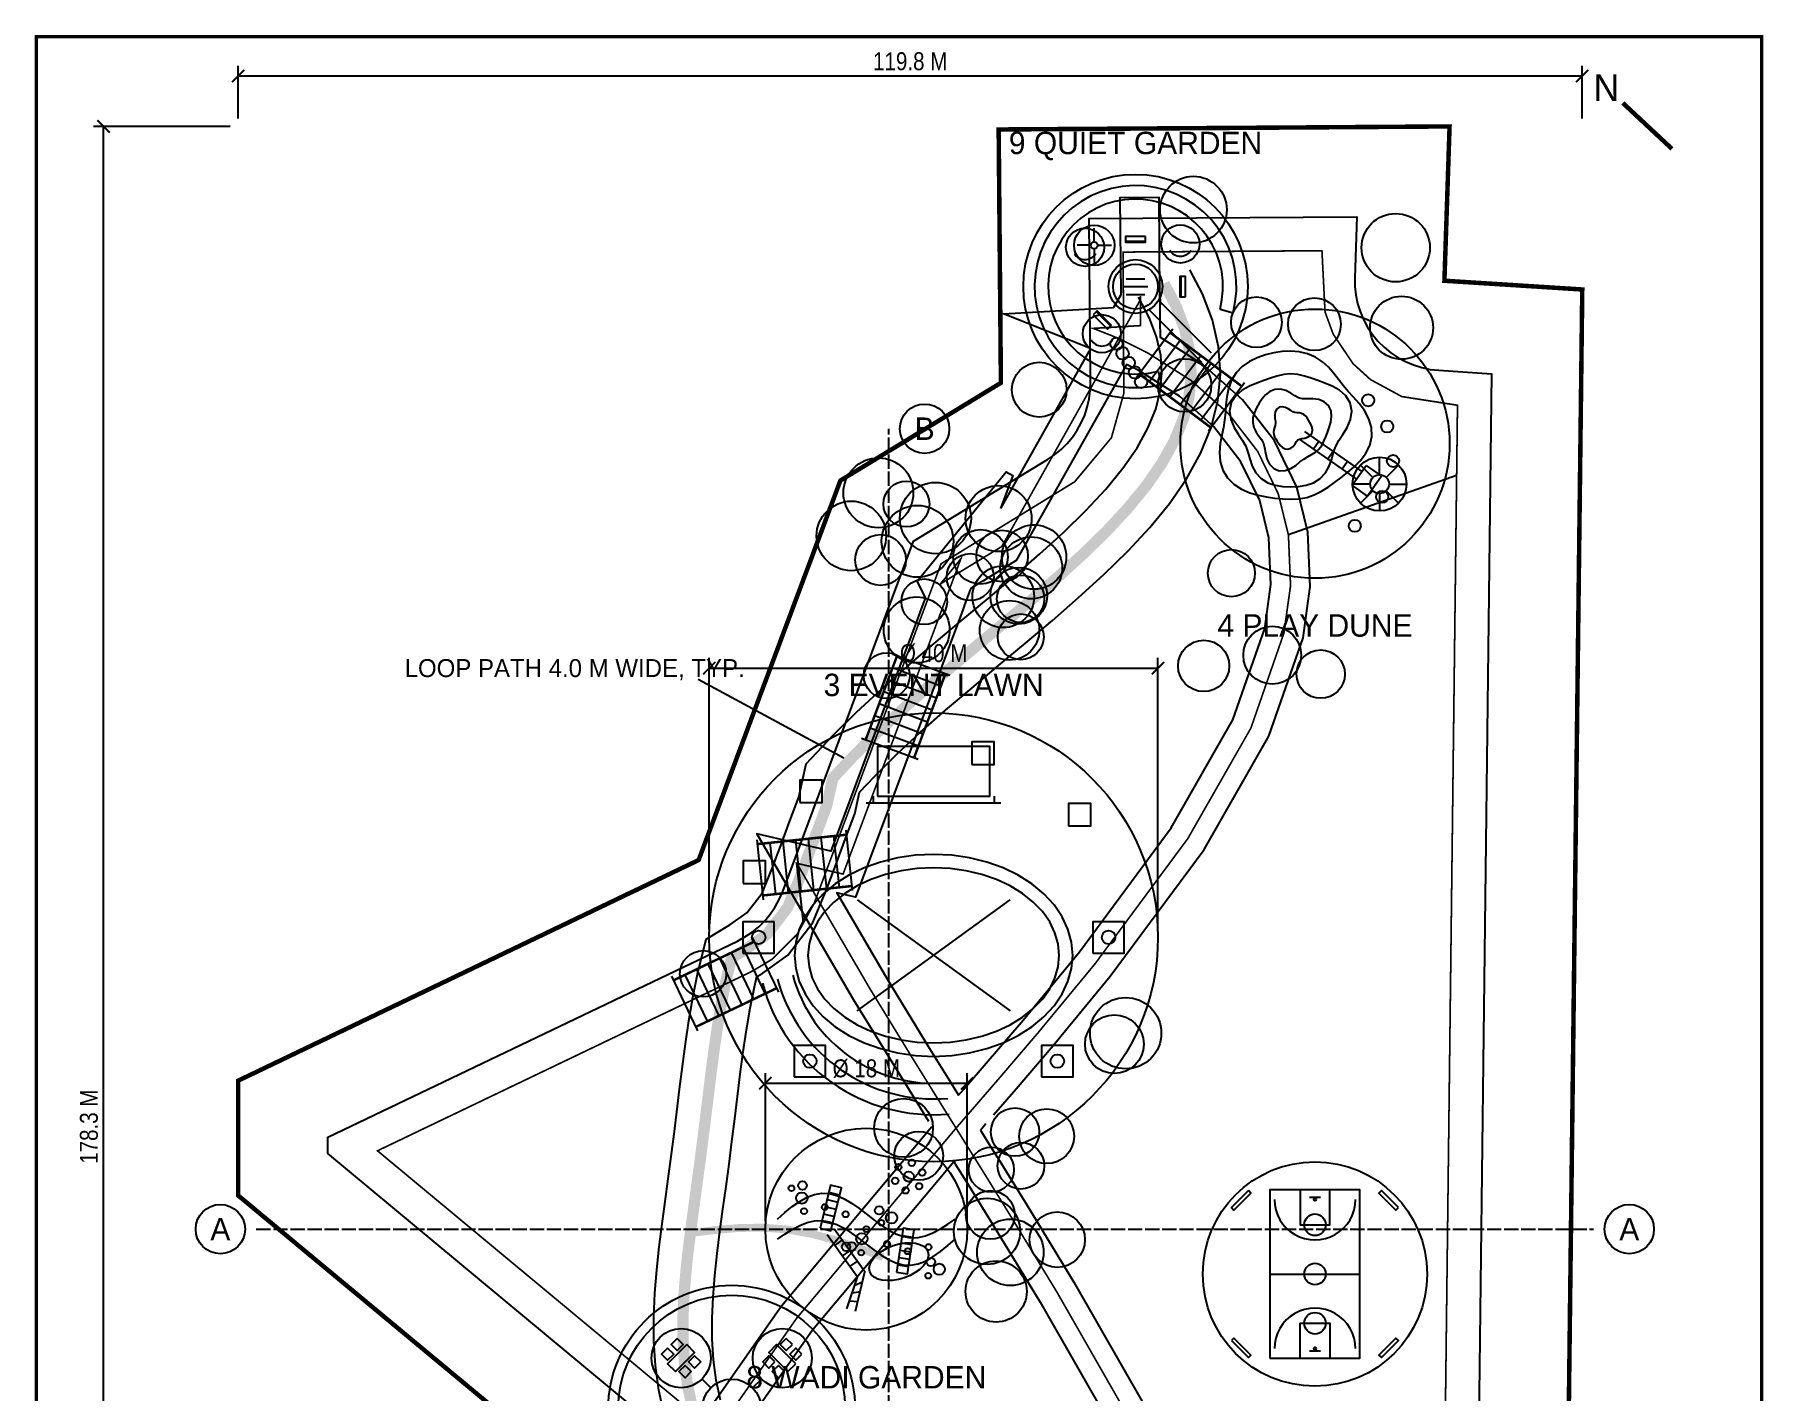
# Model space of a CAD drawing. Header units: metres. Extents: x -18 to 366, y -34 to 186.
# Drawn here: x -18.2 to 136, y 65.6 to 186.5 of the extents above; entities that cross this region are included whole.
import ezdxf
from ezdxf.enums import TextEntityAlignment as Align

# ---------------------------------------------------------------- set-up
doc = ezdxf.new("R2010")
doc.units = ezdxf.units.M
doc.linetypes.add('DASHED', pattern=[1.524, 1.27, -0.254])
for name, color, linetype in [('NABTA-ANNO', 7, 'Continuous'), ('NABTA-BRIDGE', 30, 'Continuous'), ('NABTA-CONNECT', 7, 'Continuous'), ('NABTA-D-ROOM03', 6, 'Continuous'), ('NABTA-D-ROOM04', 6, 'Continuous'), ('NABTA-D-ROOM05', 6, 'Continuous'), ('NABTA-D-ROOM07', 6, 'Continuous'), ('NABTA-D-ROOM08', 6, 'Continuous'), ('NABTA-D-ROOM09', 6, 'Continuous'), ('NABTA-DIM', 2, 'Continuous'), ('NABTA-LOOP', 3, 'Continuous'), ('NABTA-LOOP-EDGE', 94, 'Continuous'), ('NABTA-PARCEL', 1, 'Continuous'), ('NABTA-RING', 96, 'Continuous'), ('NABTA-ROOMS', 2, 'Continuous'), ('NABTA-SETBACK', 8, 'Continuous'), ('NABTA-SHEET', 7, 'Continuous'), ('NABTA-TREES', 64, 'Continuous'), ('NABTA-WADI', 5, 'Continuous'), ('NABTA-WADI-BANK', 4, 'Continuous')]:
    doc.layers.add(name, color=color, linetype=linetype)
doc.styles.add('OpenSansCondensed-Light', font='OpenSansCondensed-Light.ttf')
doc.dimstyles.new('NABTA', dxfattribs={"dimtxt": 1.6, "dimasz": 1.1, "dimexe": 0.9, "dimexo": 0.7, "dimgap": 0.5, "dimtad": 1, "dimdec": 1, "dimlfac": 100, "dimzin": 12, "dimdsep": 46, "dimtxsty": 'OpenSansCondensed-Light', "dimblk": 'ARCHTICK', "dimcen": 2.5, "dimclrd": 2, "dimclre": 2, "dimclrt": 2, "dimazin": 3, "dimtfac": 0.5, "dimtmove": 2, "dimatfit": 3})

# ---------------------------------------------------------------- blocks, each defined once
blk = doc.blocks.new('_ARCHTICK')
at = {"color": 0, "linetype": 'BYBLOCK', "const_width": 0.15}
blk.add_lwpolyline([(-0.5, -0.5), (0.5, 0.5)], dxfattribs=at)

msp = doc.modelspace()

# ---------------------------------------------------------------- linework, layer by layer
at = {"layer": 'NABTA-BRIDGE'}
for p, q in [((83.3271, 160.2164), (80.0908, 155.8937)), ((84.0023, 159.2113), (81.2454, 155.5289)), ((84.9171, 158.5263), (82.1602, 154.844)), ((85.832, 157.8414), (83.0751, 154.1591)), ((86.7469, 157.1565), (83.99, 153.4741)), ((87.6617, 156.4715), (84.9048, 152.7892)), ((88.5766, 155.7866), (85.8197, 152.1043)), ((89.7312, 155.4219), (86.4949, 151.0991)), ((58.3754, 131.2536), (63.4336, 129.3631)), ((58.35, 130.0431), (62.6588, 128.4326)), ((57.9498, 128.9725), (62.2587, 127.3621)), ((57.1496, 126.8315), (61.4585, 125.221)), ((57.5497, 127.902), (61.8586, 126.2916)), ((56.7495, 125.7609), (61.0584, 124.1505)), ((55.5746, 123.7599), (60.6329, 121.8694)), ((56.3494, 124.6904), (60.6583, 123.08)), ((46.229, 114.707), (46.7972, 109.3369)), ((47.4076, 114.4294), (47.8916, 109.855)), ((48.5441, 114.5497), (49.0281, 109.9752)), ((49.6806, 114.6699), (50.1647, 110.0955)), ((50.8172, 114.7902), (51.3012, 110.2157)), ((51.9537, 114.9104), (52.4377, 110.336)), ((53.0902, 115.0307), (53.5742, 110.4562)), ((54.1846, 115.5487), (54.7528, 110.1787)), ((46.9946, 100.9904), (45.0076, 105.1391)), ((48.1981, 101.1233), (45.8656, 105.9935)), ((43.9023, 99.5094), (41.9154, 103.6582)), ((44.9331, 100.0031), (42.9461, 104.1518)), ((45.9638, 100.4967), (43.9769, 104.6455)), ((40.9829, 97.6677), (38.6504, 102.538)), ((41.8409, 98.5221), (39.8539, 102.6709)), ((42.8716, 99.0158), (40.8847, 103.1645))]:
    msp.add_line(p, q, dxfattribs=at)
at = {"layer": 'NABTA-BRIDGE', "const_width": 0.22}
for points in [[(89.4915, 155.1017), (83.0874, 159.8962)], [(86.7346, 151.4193), (80.3305, 156.2139)], [(58.7501, 131.1136), (55.9493, 123.6199)], [(63.0589, 129.5032), (60.2582, 122.0094)], [(54.2267, 115.1509), (46.2711, 114.3092)], [(54.7107, 110.5765), (46.7551, 109.7347)], [(38.8232, 102.1772), (46.0384, 105.6328)], [(40.8101, 98.0285), (48.0253, 101.484)]]:
    msp.add_lwpolyline(points, dxfattribs=at)
at = {"layer": 'NABTA-CONNECT'}
for points in [[(108.6297, 147.1608), (93.6338, 141.871)], [(50.3929, 107.2857), (49.8026, 112.603)]]:
    msp.add_lwpolyline(points, dxfattribs=at)
at = {"layer": 'NABTA-D-ROOM03'}
for p, q in [((56, 118), (68, 118)), ((56.6, 118.6), (56.6, 118)), ((67.4, 118.6), (67.4, 118)), ((55.18, 99.45), (68.82, 109.35)), ((55.18, 109.35), (68.82, 99.45))]:
    msp.add_line(p, q, dxfattribs=at)
for points in [[(65.3999, 121.4207), (67.3999, 121.4207), (67.3999, 123.4207), (65.3999, 123.4207)], [(57, 118.6), (67, 118.6), (67, 123), (57, 123)], [(50.0726, 118.0228), (52.0726, 118.0228), (52.0726, 120.0228), (50.0726, 120.0228)], [(74.0228, 115.9274), (76.0228, 115.9274), (76.0228, 117.9274), (74.0228, 117.9274)], [(45.0252, 110.8143), (47.0252, 110.8143), (47.0252, 112.8143), (45.0252, 112.8143)], [(74.4, 104.4), (74.2939, 105.5747), (73.9775, 106.7294), (73.4561, 107.8442), (72.7387, 108.9), (71.8376, 109.8789), (70.7681, 110.764), (69.5486, 111.5402), (68.2, 112.1942), (66.7453, 112.7149), (65.2094, 113.0933), (63.6185, 113.323), (62, 113.4), (60.3815, 113.323), (58.7906, 113.0933), (57.2547, 112.7149), (55.8, 112.1942), (54.4514, 111.5402), (53.2319, 110.764), (52.1624, 109.8789), (51.2613, 108.9), (50.5439, 107.8442), (50.0225, 106.7294), (49.7061, 105.5747), (49.6, 104.4), (49.7061, 103.2253), (50.0225, 102.0706), (50.5439, 100.9558), (51.2613, 99.9), (52.1624, 98.9211), (53.2319, 98.036), (54.4514, 97.2598), (55.8, 96.6058), (57.2547, 96.0851), (58.7906, 95.7067), (60.3815, 95.477), (62, 95.4), (63.6185, 95.477), (65.2094, 95.7067), (66.7453, 96.0851), (68.2, 96.6058), (69.5486, 97.2598), (70.7681, 98.036), (71.8376, 98.9211), (72.7387, 99.9), (73.4561, 100.9558), (73.9775, 102.0706), (74.2939, 103.2253)], [(73.2, 104.4), (73.1042, 105.4181), (72.8184, 106.4188), (72.3475, 107.3849), (71.6995, 108.3), (70.8856, 109.1483), (69.9196, 109.9154), (68.8181, 110.5882), (67.6, 111.155), (66.2861, 111.6063), (64.8988, 111.9342), (63.4619, 112.1333), (62, 112.2), (60.5381, 112.1333), (59.1012, 111.9342), (57.7139, 111.6063), (56.4, 111.155), (55.1819, 110.5882), (54.0804, 109.9154), (53.1144, 109.1483), (52.3005, 108.3), (51.6525, 107.3849), (51.1816, 106.4188), (50.8958, 105.4181), (50.8, 104.4), (50.8958, 103.3819), (51.1816, 102.3812), (51.6525, 101.4151), (52.3005, 100.5), (53.1144, 99.6517), (54.0804, 98.8846), (55.1819, 98.2118), (56.4, 97.645), (57.7139, 97.1937), (59.1012, 96.8658), (60.5381, 96.6667), (62, 96.6), (63.4619, 96.6667), (64.8988, 96.8658), (66.2861, 97.1937), (67.6, 97.645), (68.8181, 98.2118), (69.9196, 98.8846), (70.8856, 99.6517), (71.6995, 100.5), (72.3475, 101.4151), (72.8184, 102.3812), (73.1042, 103.3819)], [(45, 104.6), (47.8, 104.6), (47.8, 107.4), (45, 107.4)], [(76.2, 104.6), (79, 104.6), (79, 107.4), (76.2, 107.4)], [(49.5691, 93.5691), (52.3691, 93.5691), (52.3691, 96.3691), (49.5691, 96.3691)], [(71.6309, 93.5691), (74.4309, 93.5691), (74.4309, 96.3691), (71.6309, 96.3691)]]:
    msp.add_lwpolyline(points, close=True, dxfattribs=at)
for centre in [(46.4, 106), (77.6, 106), (50.9691, 94.9691), (73.0309, 94.9691)]:
    msp.add_circle(centre, 0.6, dxfattribs=at)
for radius in [15.8, 14.4, 13]:
    msp.add_arc((62, 106), radius, 195, 275, dxfattribs=at)
at = {"layer": 'NABTA-D-ROOM04'}
for p, q in [((95.0639, 151.0958), (100.1754, 147.5166)), ((94.5821, 150.4077), (99.6936, 146.8285)), ((96.3418, 150.201), (95.86, 149.5129)), ((97.6196, 149.3062), (97.1378, 148.6181)), ((98.8975, 148.4114), (98.4157, 147.7233)), ((101.166, 146.994), (100.0629, 148.0971)), ((101.76, 147.24), (101.76, 148.8)), ((102.354, 146.994), (103.4571, 148.0971)), ((100.92, 146.4), (99.36, 146.4)), ((101.166, 145.806), (100.0629, 144.7029)), ((101.76, 145.56), (101.76, 144)), ((102.354, 145.806), (103.4571, 144.7029)), ((102.6, 146.4), (104.16, 146.4))]:
    msp.add_line(p, q, dxfattribs=at)
for points in [[(101.0333, 151.44), (100.807, 152.225), (100.4246, 152.9429), (99.9501, 153.578), (99.449, 154.1411), (98.9687, 154.6626), (98.5267, 155.1775), (98.1098, 155.7098), (97.6843, 156.2606), (97.212, 156.8065), (96.6657, 157.3075), (96.0379, 157.7213), (95.3413, 158.0178), (94.6003, 158.1874), (93.84, 158.2409), (93.0783, 158.2002), (92.3232, 158.0857), (91.5774, 157.906), (90.8475, 157.654), (90.1503, 157.3122), (89.515, 156.8633), (88.9769, 156.3031), (88.5648, 155.6468), (88.2891, 154.9278), (88.1338, 154.1879), (88.0586, 153.463), (88.0108, 152.7705), (87.9436, 152.1044), (87.8333, 151.44), (87.69, 150.7471), (87.5555, 150.0056), (87.4908, 149.2183), (87.5562, 148.4139), (87.7919, 147.6397), (88.2065, 146.9474), (88.776, 146.376), (89.4542, 145.9404), (90.1892, 145.6298), (90.9384, 145.4147), (91.6782, 145.2621), (92.4041, 145.1487), (93.1223, 145.0704), (93.84, 145.0409), (94.5562, 145.0832), (95.2604, 145.2167), (95.9371, 145.4468), (96.5747, 145.7612), (97.1731, 146.1354), (97.7451, 146.5432), (98.3107, 146.9693), (98.885, 147.4168), (99.4659, 147.905), (100.0266, 148.4607), (100.5179, 149.1033), (100.8798, 149.8332), (101.0606, 150.6264)], [(98.88, 151.44), (99.1802, 152.1431), (99.2876, 152.8997), (99.1416, 153.636), (98.7504, 154.275), (98.1818, 154.7716), (97.5298, 155.1298), (96.8735, 155.3933), (96.2509, 155.6158), (95.658, 155.8291), (95.0691, 156.027), (94.4632, 156.1734), (93.84, 156.228), (93.2168, 156.1734), (92.6109, 156.027), (92.022, 155.8291), (91.4291, 155.6158), (90.8065, 155.3933), (90.1502, 155.1298), (89.4982, 154.7716), (88.9296, 154.275), (88.5384, 153.636), (88.3924, 152.8997), (88.4998, 152.1431), (88.8, 151.44), (89.1864, 150.8273), (89.5511, 150.2908), (89.8289, 149.7786), (90.0208, 149.235), (90.1848, 148.6353), (90.4022, 148.0022), (90.7372, 147.3963), (91.2109, 146.8862), (91.8006, 146.5164), (92.4602, 146.2905), (93.1475, 146.1797), (93.84, 146.148), (94.5325, 146.1797), (95.2198, 146.2905), (95.8794, 146.5164), (96.4691, 146.8862), (96.9428, 147.3963), (97.2778, 148.0022), (97.4952, 148.6353), (97.6592, 149.235), (97.8511, 149.7786), (98.1289, 150.2908), (98.4936, 150.8273)], [(97.2662, 151.44), (97.4089, 151.9099), (97.4867, 152.4171), (97.4367, 152.9298), (97.2167, 153.3895), (96.8305, 153.7347), (96.3313, 153.9313), (95.7997, 153.9939), (95.3094, 153.9851), (94.8959, 153.9891), (94.5457, 154.0736), (94.211, 154.2578), (93.84, 154.503), (93.4067, 154.7311), (92.9237, 154.8596), (92.433, 154.8369), (91.9816, 154.6589), (91.598, 154.3619), (91.2826, 153.9974), (91.0172, 153.606), (90.7862, 153.2031), (90.5945, 152.7843), (90.4701, 152.343), (90.4481, 151.8866), (90.5462, 151.44), (90.7464, 151.0327), (90.9957, 150.6779), (91.2282, 150.3582), (91.397, 150.0295), (91.4992, 149.6439), (91.5795, 149.1795), (91.7088, 148.6626), (91.9494, 148.1654), (92.3242, 147.7806), (92.8064, 147.5826), (93.3338, 147.5953), (93.84, 147.783), (94.2839, 148.0686), (94.663, 148.3686), (95.0046, 148.6284), (95.3416, 148.8392), (95.6889, 149.0305), (96.0343, 149.2457), (96.3485, 149.5152), (96.6059, 149.8431), (96.803, 150.2127), (96.9611, 150.6037), (97.1106, 151.0094)], [(95.7399, 151.44), (95.6537, 151.6788), (95.5455, 151.897), (95.4326, 152.0997), (95.3134, 152.2907), (95.1744, 152.4639), (95.0042, 152.6042), (94.8044, 152.6968), (94.5911, 152.741), (94.3852, 152.7562), (94.1982, 152.777), (94.0239, 152.8365), (93.84, 152.9477), (93.6225, 153.0918), (93.3623, 153.2228), (93.0757, 153.2853), (92.8015, 153.2388), (92.5848, 153.0758), (92.456, 152.824), (92.4156, 152.533), (92.4341, 152.2517), (92.4665, 152.0089), (92.4739, 151.8061), (92.4407, 151.6242), (92.3799, 151.44), (92.3225, 151.2402), (92.3, 151.0273), (92.3284, 150.8139), (92.4036, 150.6107), (92.5088, 150.4185), (92.6283, 150.2283), (92.759, 150.0312), (92.9111, 149.8312), (93.0994, 149.652), (93.3286, 149.5315), (93.5853, 149.5052), (93.84, 149.5877), (94.0611, 149.7606), (94.2319, 149.9773), (94.3615, 150.181), (94.4815, 150.3289), (94.6302, 150.4101), (94.8318, 150.4482), (95.0812, 150.4876), (95.344, 150.5717), (95.5708, 150.7231), (95.7194, 150.9364), (95.7719, 151.1857)], [(100.554, 148.0573), (101.9301, 147.0937), (100.6912, 145.3243), (99.315, 146.2879)]]:
    msp.add_lwpolyline(points, close=True, dxfattribs=at)
for centre, radius in [((100.7449, 153.8653), 0.54), ((102.4454, 151.5276), 0.54), ((101.76, 146.4), 2.4), ((102.959, 148.4572), 0.54), ((101.76, 146.4), 0.84), ((101.9867, 145.2664), 0.54), ((99.5453, 142.6771), 0.54)]:
    msp.add_circle(centre, radius, dxfattribs=at)
at = {"layer": 'NABTA-D-ROOM05'}
for p, q in [((95.5183, 82.8504), (96.4817, 82.8504)), ((91.9861, 76), (100.0139, 76)), ((95.5183, 69.1496), (96.4817, 69.1496))]:
    msp.add_line(p, q, dxfattribs=at)
for points in [[(90.0672, 83.4465), (88.5535, 81.9328), (88.7806, 81.7057), (90.2943, 83.2194)], [(91.9861, 68.5074), (100.0139, 68.5074), (100.0139, 83.4926), (91.9861, 83.4926)], [(103.4465, 81.9328), (101.9328, 83.4465), (101.7057, 83.2194), (103.2194, 81.7057)], [(88.5535, 70.0672), (90.0672, 68.5535), (90.2943, 68.7806), (88.7806, 70.2943)], [(101.9328, 68.5535), (103.4465, 70.0672), (103.2194, 70.2943), (101.7057, 68.7806)]]:
    msp.add_lwpolyline(points, close=True, dxfattribs=at)
for points in [[(94.6888, 83.4926), (94.6888, 80.3885), (97.3112, 80.3885), (97.3112, 83.4926)], [(92.3875, 82.6497), (92.4184, 82.1781), (92.5106, 81.7147), (92.6625, 81.2672), (92.8715, 80.8434), (93.134, 80.4505), (93.4456, 80.0952), (93.8009, 79.7837), (94.1938, 79.5212), (94.6176, 79.3122), (95.065, 79.1603), (95.5285, 79.0681), (96, 79.0372), (96.4715, 79.0681), (96.935, 79.1603), (97.3824, 79.3122), (97.8062, 79.5212), (98.1991, 79.7837), (98.5544, 80.0952), (98.866, 80.4505), (99.1285, 80.8434), (99.3375, 81.2672), (99.4894, 81.7147), (99.5816, 82.1781), (99.6125, 82.6497)], [(99.6125, 69.3503), (99.5816, 69.8219), (99.4894, 70.2853), (99.3375, 70.7328), (99.1285, 71.1566), (98.866, 71.5495), (98.5544, 71.9048), (98.1991, 72.2163), (97.8062, 72.4788), (97.3824, 72.6878), (96.935, 72.8397), (96.4715, 72.9319), (96, 72.9628), (95.5285, 72.9319), (95.065, 72.8397), (94.6176, 72.6878), (94.1938, 72.4788), (93.8009, 72.2163), (93.4456, 71.9048), (93.134, 71.5495), (92.8715, 71.1566), (92.6625, 70.7328), (92.5106, 70.2853), (92.4184, 69.8219), (92.3875, 69.3503)], [(94.6888, 68.5074), (94.6888, 71.6115), (97.3112, 71.6115), (97.3112, 68.5074)]]:
    msp.add_lwpolyline(points, dxfattribs=at)
for centre, radius in [((96, 82.6497), 0.1204), ((96, 80.3885), 0.9633), ((96, 76), 0.9633), ((96, 71.6115), 0.9633), ((96, 69.3503), 0.1204)]:
    msp.add_circle(centre, radius, dxfattribs=at)
at = {"layer": 'NABTA-D-ROOM07'}
for p, q in [((42.1332, 65.8668), (41.3554, 66.6446)), ((45.8668, 65.8668), (46.6446, 66.6446))]:
    msp.add_line(p, q, dxfattribs=at)
for points in [[(38.283, 69.4058), (37.7386, 68.8614), (38.283, 68.3169), (38.8275, 68.8614)], [(39.9942, 69.717), (38.283, 68.0058), (38.9831, 67.3057), (40.6943, 69.0169)], [(39.1386, 70.2614), (38.5942, 69.717), (39.1386, 69.1725), (39.6831, 69.717)], [(49.717, 68.0058), (48.0058, 69.717), (47.3057, 69.0169), (49.0169, 67.3057)], [(49.4058, 69.717), (48.8614, 70.2614), (48.3169, 69.717), (48.8614, 69.1725)], [(50.2614, 68.8614), (49.717, 69.4058), (49.1725, 68.8614), (49.717, 68.3169)], [(39.8387, 67.8502), (39.2942, 67.3057), (39.8387, 66.7613), (40.3831, 67.3057)], [(40.6943, 68.7058), (40.1498, 68.1613), (40.6943, 67.6169), (41.2387, 68.1613)], [(47.8502, 68.1613), (47.3057, 68.7058), (46.7613, 68.1613), (47.3057, 67.6169)], [(48.7058, 67.3057), (48.1613, 67.8502), (47.6169, 67.3057), (48.1613, 66.7613)]]:
    msp.add_lwpolyline(points, close=True, dxfattribs=at)
for centre, radius in [((44, 64), 10.12), ((39.4887, 68.5113), 2.64), ((48.5113, 68.5113), 2.64), ((44, 64), 2.64)]:
    msp.add_circle(centre, radius, dxfattribs=at)
at = {"layer": 'NABTA-D-ROOM08'}
for p, q in [((52.6623, 83.2826), (53.6244, 83.0491)), ((52.351, 81.9998), (53.313, 81.7663)), ((52.5066, 82.6412), (53.4687, 82.4077)), ((52.0396, 80.7171), (53.0017, 80.4836)), ((52.1953, 81.3585), (53.1574, 81.125)), ((53.1829, 78.5431), (53.8401, 79.0165)), ((59.0912, 78.7801), (60.0706, 78.636)), ((59.1873, 79.4331), (60.1667, 79.2889)), ((53.8624, 77.5998), (54.5196, 78.0733)), ((54.5419, 76.6566), (55.1991, 77.13)), ((58.899, 77.4742), (59.8784, 77.33)), ((58.9951, 78.1271), (59.9745, 77.983)), ((58.8029, 76.8212), (59.7823, 76.6771)), ((54.741, 74.3123), (55.459, 74.4377)), ((54.9812, 75.0128), (55.6688, 75.3122)), ((54.5008, 73.6118), (55.2492, 73.5632))]:
    msp.add_line(p, q, dxfattribs=at)
for points in [[(51.884, 80.0757), (52.846, 79.8422), (53.78, 83.6905), (52.818, 83.924)], [(58.7068, 76.1682), (59.6862, 76.0241), (60.2628, 79.9419), (59.2834, 80.086)]]:
    msp.add_lwpolyline(points, close=True, dxfattribs=at)
for points in [[(48.08, 80.9), (48.74, 81.4712), (49.4, 82.0065), (50.06, 82.4723), (50.72, 82.8397), (51.38, 83.0865), (52.04, 83.1982), (52.7, 83.1695), (53.36, 83.0044), (54.02, 82.7158), (54.68, 82.3247), (55.34, 81.8586), (56, 81.35), (56.66, 80.8337), (57.32, 80.3447), (57.98, 79.9157), (58.64, 79.575), (59.3, 79.3445), (59.96, 79.2382), (60.62, 79.2614), (61.28, 79.4103), (61.94, 79.6721), (62.6, 80.0265), (63.26, 80.4463), (63.92, 80.9)], [(48.08, 79.1), (48.74, 79.5537), (49.4, 79.9735), (50.06, 80.3279), (50.72, 80.5897), (51.38, 80.7386), (52.04, 80.7618), (52.7, 80.6555), (53.36, 80.425), (54.02, 80.0843), (54.68, 79.6553), (55.34, 79.1663), (56, 78.65), (56.66, 78.1414), (57.32, 77.6753), (57.98, 77.2842), (58.64, 76.9956), (59.3, 76.8305), (59.96, 76.8018), (60.62, 76.9135), (61.28, 77.1603), (61.94, 77.5277), (62.6, 77.9935), (63.26, 78.5288), (63.92, 79.1)], [(54.2606, 72.9113), (55.2214, 75.7133), (52.5034, 79.4864)], [(55.0394, 72.6887), (55.8786, 76.1867), (53.1606, 79.9598)]]:
    msp.add_lwpolyline(points, dxfattribs=at)
for centre, radius in [((58.8557, 85.5363), 0.288), ((59.78, 84.68), 0.45), ((60.0594, 85.9086), 0.288), ((60.9837, 85.0524), 0.288), ((49.3261, 83.6443), 0.252), ((50.2516, 82.7655), 0.504), ((50.3112, 83.884), 0.378), ((58.5763, 84.3076), 0.288), ((59.5006, 83.4514), 0.288), ((60.7043, 83.8237), 0.288), ((50.456, 81.6019), 0.27), ((52.304, 81.9692), 0.27), ((57.147, 81.673), 0.378), ((54.152, 81.3249), 0.27), ((56, 80), 0.27), ((57.3413, 80.5648), 0.252), ((58.2522, 81.007), 0.504), ((54.1936, 78.4281), 0.378), ((54.713, 78.4477), 0.378), ((55.6144, 79.1454), 0.504), ((57.848, 78.6751), 0.27), ((61.544, 78.3981), 0.27), ((55.5502, 77.8991), 0.252), ((59.696, 78.0308), 0.27), ((61.7553, 77.0758), 0.378), ((61.5197, 75.8472), 0.252), ((62.5104, 76.4238), 0.504)]:
    msp.add_circle(centre, radius, dxfattribs=at)
at = {"layer": 'NABTA-D-ROOM09'}
for p, q in [((76.323, 167.977), (76.323, 169.207)), ((79.1, 168.05), (80.9, 168.05)), ((76.023, 167.677), (74.793, 167.677)), ((76.323, 167.377), (76.323, 166.147)), ((76.623, 167.677), (77.853, 167.677)), ((78.9, 164), (81.1, 164)), ((79.175, 164.7), (80.825, 164.7)), ((84.05, 164.9), (84.05, 163.1)), ((79.175, 163.3), (80.825, 163.3)), ((85.9397, 157.2118), (81.2728, 161.8787)), ((86.7882, 158.0603), (82.1213, 162.7272)), ((87.5342, 161.9812), (88.6933, 161.6706)), ((77.7726, 160.4998), (76.4998, 161.7726)), ((82.0188, 156.4658), (82.3294, 155.3067))]:
    msp.add_line(p, q, dxfattribs=at)
for points in [[(88.6933, 161.6706), (88.8953, 162.6309), (88.9914, 163.6074), (88.9807, 164.5886), (88.8633, 165.5628), (88.6404, 166.5185), (88.3149, 167.4442), (87.8905, 168.3289), (87.3724, 169.1622), (86.7666, 169.9341), (86.0803, 170.6355), (85.3218, 171.258), (84.5, 171.7942), (83.6247, 172.2378), (82.7064, 172.5835), (81.7558, 172.8271), (80.7844, 172.9658), (79.8037, 172.9979), (78.8253, 172.923), (77.8608, 172.7421), (76.9218, 172.4572), (76.0194, 172.0719), (75.1643, 171.5905), (74.3667, 171.019), (73.636, 170.364), (72.981, 169.6333), (72.4095, 168.8357), (71.9281, 167.9806), (71.5428, 167.0782), (71.2579, 166.1392), (71.077, 165.1747), (71.0021, 164.1963), (71.0342, 163.2156), (71.1729, 162.2442), (71.4165, 161.2936), (71.7622, 160.3753), (72.2058, 159.5), (72.742, 158.6782), (73.3645, 157.9197), (74.0659, 157.2334), (74.8378, 156.6276), (75.6711, 156.1095), (76.5558, 155.6851), (77.4815, 155.3596), (78.4372, 155.1367), (79.4114, 155.0193), (80.3926, 155.0086), (81.3691, 155.1047), (82.3294, 155.3067)], [(87.5342, 161.9812), (87.7092, 162.8134), (87.7926, 163.6598), (87.7833, 164.5101), (87.6815, 165.3545), (87.4884, 166.1827), (87.2063, 166.9849), (86.8385, 167.7517), (86.3894, 168.4739), (85.8644, 169.1429), (85.2696, 169.7508), (84.6122, 170.2903), (83.9, 170.755), (83.1414, 171.1394), (82.3455, 171.439), (81.5217, 171.6501), (80.6798, 171.7703), (79.8298, 171.7981), (78.9819, 171.7333), (78.1461, 171.5765), (77.3322, 171.3296), (76.5501, 170.9956), (75.8091, 170.5785), (75.1178, 170.0831), (74.4846, 169.5154), (73.9169, 168.8822), (73.4215, 168.1909), (73.0044, 167.4499), (72.6704, 166.6678), (72.4235, 165.8539), (72.2667, 165.0181), (72.2019, 164.1702), (72.2297, 163.3202), (72.3499, 162.4783), (72.561, 161.6545), (72.8606, 160.8586), (73.245, 160.1), (73.7097, 159.3878), (74.2492, 158.7304), (74.8571, 158.1356), (75.5261, 157.6106), (76.2483, 157.1615), (77.0151, 156.7937), (77.8173, 156.5116), (78.6455, 156.3185), (79.4899, 156.2167), (80.3402, 156.2074), (81.1866, 156.2908), (82.0188, 156.4658)]]:
    msp.add_lwpolyline(points, dxfattribs=at)
for points in [[(80.9, 168.45), (79.1, 168.45), (79.1, 167.95), (80.9, 167.95)], [(84.45, 163.1), (84.45, 164.9), (83.95, 164.9), (83.95, 163.1)], [(76.217, 161.4898), (77.4898, 160.217), (77.8433, 160.5705), (76.5705, 161.8433)]]:
    msp.add_lwpolyline(points, close=True, dxfattribs=at)
for centre, radius in [((75.5, 167.5), 1.7), ((76.323, 167.677), 1.8), ((84, 167.8), 1.7), ((76.323, 167.677), 0.3), ((80, 164), 2.4), ((80, 164), 2), ((77, 159.8), 1.7), ((78.3, 158.9), 0.55), ((78.85, 158.05), 0.55), ((79.4, 157.2), 0.55), ((79.95, 156.35), 0.55), ((80.5, 155.5), 0.55)]:
    msp.add_circle(centre, radius, dxfattribs=at)
for centre in [(75.5, 167.5), (84, 167.8), (77, 159.8)]:
    msp.add_arc(centre, 1.1, 210, 330, dxfattribs=at)
at = {"layer": 'NABTA-DIM', "linetype": 'DASHED'}
for p, q in [((58, -1.5869), (58, 151.3333)), ((1.6124, 80), (120.8224, 80))]:
    msp.add_line(p, q, dxfattribs=at)
at = {"layer": 'NABTA-DIM'}
msp.add_line((41, 129), (54, 122), dxfattribs=at)
for centre in [(61.2, 151.3333), (-1.5876, 80), (124.0224, 80)]:
    msp.add_circle(centre, 2.2, dxfattribs=at)
at = {"layer": 'NABTA-LOOP', "const_width": 0.15}
for points in [[(64, 89), (64.672, 89.7749), (65.3436, 90.5497), (66.0145, 91.3244), (68.0196, 93.6465), (71.3155, 97.5053), (76.3763, 103.6266), (84.6543, 114.7943), (90.2859, 124.6498), (93.2315, 133.1206), (93.8233, 137.3531), (93.6338, 141.871), (92.727, 145.5209), (90.8887, 149.3195), (88.2682, 152.6949), (84.9647, 155.6236), (81.0968, 158.085), (78.9923, 159.1349), (78.4514, 159.3782), (77.9051, 159.6138), (76.2368, 160.274), (80.4553, 160.5209), (80.4518, 160.9164), (80.4456, 161.613), (80.443, 161.9138), (80.4321, 163.1456), (80.4318, 163.1732), (80.435, 162.8163), (68.073, 140.831), (65.9486, 139.538), (65.5269, 139.2813), (65.1065, 139.0254), (64.2706, 138.5166), (63.8552, 138.2638), (62.6214, 137.5128), (62.6211, 137.5135), (64.4279, 139.7357), (64.2681, 139.308), (63.9458, 138.4459), (63.7835, 138.0114), (63.6203, 137.5749), (63.1261, 136.2525), (62.9598, 135.8076), (62.6251, 134.912), (61.7759, 132.6398), (61.0846, 130.7904), (53.9284, 111.6429), (49.8026, 112.603), (56.3731, 101.3409), (60.1456, 95.1922), (62.0676, 92.0988), (63.0332, 90.5497), (63.5165, 89.7749), (64, 89), (64.4835, 88.2251), (65.4498, 86.6756), (66.4142, 85.1271), (68.8084, 81.2649), (73.0038, 74.3734), (79.3965, 63.2057)], [(41.0679, 59.6111), (49.8219, 72.102), (64, 89)]]:
    msp.add_lwpolyline(points, dxfattribs=at)
at = {"layer": 'NABTA-LOOP-EDGE'}
for points in [[(67.3382, 90.1797), (69.3472, 92.5063), (72.6553, 96.3795), (77.7546, 102.5473), (86.1221, 113.8358), (91.8856, 123.9221), (94.9408, 132.7082), (95.5784, 137.2679), (95.3748, 142.1211), (94.3815, 146.1194), (92.3838, 150.2473), (89.5508, 153.8965), (86.0216, 157.0253), (82.2149, 159.4477), (82.2017, 160.9319), (82.1956, 161.6285), (82.1929, 161.9293), (82.189, 162.3652), (82.187, 162.6004), (82.182, 163.1611), (82.1818, 163.1879), (82.1817, 163.1887), (82.1042, 171.9383), (78.6044, 171.9073), (78.6809, 163.2673), (78.043, 162.1327)], [(75.9937, 158.4882), (68.2347, 161.5588), (78.043, 162.1327)], [(82.1817, 163.1887), (82.1818, 163.1879), (82.182, 163.1611), (82.187, 162.6004), (82.189, 162.3652)], [(75.9937, 158.4882), (67.9745, 144.2264)], [(64.2303, 91.9374), (64.6908, 92.4691), (66.692, 94.7867), (69.9757, 98.6312), (74.9981, 104.706), (83.1865, 115.7529), (88.6861, 125.3774), (91.5221, 133.5331), (92.0681, 137.4383), (91.8928, 141.6208), (91.0725, 144.9224), (89.3936, 148.3916), (86.9856, 151.4933), (83.9078, 154.2218), (80.2341, 156.5597), (79.2115, 157.0698), (69.374, 139.5742), (66.8585, 138.0431), (66.4368, 137.7864), (66.0164, 137.5306), (65.3117, 137.1016), (65.2596, 136.9622), (64.7653, 135.6398), (64.5991, 135.195), (64.2643, 134.2993), (63.4151, 132.0272), (62.7239, 130.1777), (55.0293, 109.5899), (53.3599, 109.9784), (57.8749, 102.2395), (61.6346, 96.1116), (63.5534, 93.0234), (64.2303, 91.9374)], [(61.276, 136.3011), (60.543, 137.7316), (68.4827, 147.4968), (69.0709, 147.16), (67.9745, 144.2264)], [(61.276, 136.3011), (60.9858, 135.5246), (60.1366, 133.2525), (59.4454, 131.403), (52.8274, 113.6958), (46.2454, 115.2276), (54.8713, 100.4423), (58.6565, 94.2728), (60.5819, 91.1742), (61.5481, 89.6241)], [(66.1687, 88.8299), (66.6659, 89.4035)], [(35.8589, 55.2277), (48.4325, 73.1686), (61.8428, 89.1516)], [(66.1687, 88.8299), (66.9347, 87.6017), (67.9007, 86.0507), (70.2996, 82.1809), (74.5109, 75.2632), (80.9457, 64.0219)], [(45.6896, 63.1565), (51.2114, 71.0354), (63.7911, 86.0283)], [(63.7911, 86.0283), (63.9647, 85.75), (64.9278, 84.2035), (67.3173, 80.3489), (71.4968, 73.4835), (77.8473, 62.3894)]]:
    msp.add_lwpolyline(points, dxfattribs=at)
at = {"layer": 'NABTA-PARCEL', "const_width": 0.4}
msp.add_lwpolyline([(119.83, 163.74), (107.54, 164.52), (108, 178.27), (67.8, 178), (68, 155.42), (53.69, 146.71), (41.05, 112.89), (0, 93.23), (0, 83), (33.8, 54.93), (34.16, 23.37), (0.94, 4.1), (0.94, 4.1), (0.06, 0), (117.87, 0.84), (119.83, 163.74)], close=True, dxfattribs=at)
at = {"layer": 'NABTA-RING', "const_width": 0.15}
msp.add_lwpolyline([(40.8277, 63.3923), (12.4218, 86.9827), (45.8014, 102.9691), (47.6039, 104.0556), (49.8394, 106.276), (51.3539, 109.039), (62.6611, 139.293), (74.575, 146.6013), (77.8535, 150.5303), (78.9602, 154.4857), (78.8972, 167.0743), (96.6233, 167.1933), (96.897, 161.7403), (97.6259, 159.7544), (99.3945, 157.1273), (100.9602, 155.7049), (103.7445, 154.1956), (108.7051, 153.4239), (107.0006, 11.7628)], dxfattribs=at)
at = {"layer": 'NABTA-ROOMS'}
for centre, radius in [((80, 164), 10), ((96, 150), 12), ((62, 106), 20), ((56, 80), 9), ((96, 76), 10), ((44, 64), 11)]:
    msp.add_circle(centre, radius, dxfattribs=at)
at = {"layer": 'NABTA-SETBACK'}
msp.add_lwpolyline([(38.9111, 61.0844), (8, 86.7552), (8, 88.1913), (44.5056, 105.6748), (45.1799, 106.0385), (45.8164, 106.465), (46.4092, 106.9504), (46.9528, 107.4903), (47.4423, 108.0798), (47.8732, 108.7134), (48.2414, 109.3852), (48.5437, 110.0893), (60.2144, 141.3158), (72.1594, 148.5863), (72.7818, 149.0064), (73.3621, 149.483), (73.8951, 150.0119), (74.3762, 150.5885), (74.8012, 151.2076), (75.1662, 151.8639), (75.468, 152.5514), (75.7041, 153.2643), (75.8723, 153.9961), (75.9711, 154.7405), (75.9997, 155.4909), (75.8707, 170.054), (99.726, 170.2142), (99.5445, 164.7875), (99.5558, 164.0174), (99.6411, 163.252), (99.7996, 162.4984), (100.0299, 161.7635), (100.3297, 161.0541), (100.6964, 160.3769), (101.1265, 159.7381), (101.616, 159.1435), (102.1604, 158.5988), (102.7547, 158.109), (103.3933, 157.6786), (104.0704, 157.3115), (104.7796, 157.0113), (105.5144, 156.7807), (106.2679, 156.6218), (107.0333, 156.5361), (111.7392, 156.2374), (109.965, 8.7838)], dxfattribs=at)
at = {"layer": 'NABTA-SHEET', "const_width": 0.3}
msp.add_lwpolyline([(-18, -34), (135.83, -34), (135.83, 186.27), (-18, 186.27)], close=True, dxfattribs=at)
at = {"layer": 'NABTA-SHEET', "const_width": 0.4}
msp.add_lwpolyline([(127.83, 176.27), (123.4419, 180.362)], dxfattribs=at)
at = {"layer": 'NABTA-TREES'}
for centre, radius in [((85.1615, 170.855), 2.971), ((103.1972, 167.4647), 3.0444), ((90.7842, 160.8215), 2.2606), ((95.9564, 160.6406), 2.3501), ((103.7231, 160.3316), 2.8081), ((71.4161, 154.8103), 2.4384), ((84.3844, 155.1988), 2.3705), ((57.0775, 145.6179), 3.1149), ((59.5808, 144.6225), 2.048), ((62.1638, 143.3698), 3.174), ((67.7978, 143.324), 2.9435), ((54.6644, 141.779), 3.098), ((60.5647, 141.2964), 3.1986), ((57.2699, 139.6354), 2.2607), ((66.1856, 139.9136), 2.4287), ((68.1092, 139.9881), 2.2941), ((70.957, 139.8968), 2.8725), ((70.708, 138.9254), 2.7636), ((88.5524, 138.4594), 2.0997), ((65.2628, 138.1151), 2.0944), ((68.2103, 136.3568), 2.7514), ((69.5866, 136.4506), 2.5232), ((61.1635, 135.9169), 2.0323), ((69.754, 136.1743), 2.1115), ((60.4885, 133.399), 2.9373), ((68.77, 133.3658), 2.655), ((69.7714, 132.7849), 2.0425), ((92.1943, 131.1438), 2.5803), ((57.8216, 129.3274), 2.0464), ((86.0811, 130.1936), 2.2824), ((96.5089, 129.4609), 2.1545), ((41.4495, 102.758), 2.0642), ((79.1226, 97.4656), 3.1771), ((78.1168, 96.4838), 2.6149), ((59.3294, 89.0173), 2.6144), ((69.2604, 88.6526), 2.1557), ((72.0816, 88.2819), 2.4428), ((60.671, 86.5331), 2.1775), ((67.1447, 85.2995), 2.0138), ((69.7797, 85.6469), 2.0801), ((67.0572, 81.2691), 2.1727), ((66.7632, 79.8023), 2.9477), ((68.8456, 77.9338), 2.9656), ((73.0283, 79.0628), 2.4685), ((67.5752, 74.447), 2.7269)]:
    msp.add_circle(centre, radius, dxfattribs=at)
at = {"layer": 'NABTA-WADI'}
for points, const_width in [([(40.4921, 64.0992), (40.0591, 66.1026), (39.7899, 68.106), (39.6632, 70.1094), (39.6564, 72.1128), (39.7463, 74.1163), (39.9104, 76.1197), (40.1272, 78.1231), (40.3777, 80.1265), (40.6456, 82.1299), (40.9181, 84.1334), (41.1863, 86.1368), (41.4457, 88.1402), (41.696, 90.1436), (41.9413, 92.147), (42.1895, 94.1505), (42.4526, 96.1539), (42.7454, 98.1573), (43.0855, 100.1607), (43.4919, 102.1641), (43.9847, 104.1675), (45.2482, 104.9391), (47.1718, 106.2984), (48.9752, 108.6434), (50.0018, 111.1341), (50.8049, 113.283), (51.6294, 115.4891), (52.4756, 117.7532), (53.0202, 120.1949), (54.9024, 122.1983), (56.9354, 124.2017), (59.1001, 126.2052), (61.3718, 128.2086), (63.7217, 130.212), (66.1168, 132.2154), (68.521, 134.2188), (70.8959, 136.2223), (73.2018, 138.2257), (75.3986, 140.2291), (77.4472, 142.2325), (79.3102, 144.2359), (80.953, 146.2394), (82.3449, 148.2428), (83.4598, 150.2462), (84.2771, 152.2496), (84.782, 154.253), (84.966, 156.2565), (84.8273, 158.2599), (84.3706, 160.2633), (83.6071, 162.2667), (82.554, 164.2701)], 1), ([(40.3179, 79.6482), (42.4657, 79.9154), (44.6134, 80.1011), (46.7612, 80.1361), (48.909, 79.9741), (51.0567, 79.599), (53.2045, 79.027), (55.3522, 78.3043), (57.5, 77.5)], 0.7)]:
    msp.add_lwpolyline(points, dxfattribs=dict(at, const_width=const_width))
msp.add_ellipse((58.9, 77.1), major_axis=(2.6, 0.9), ratio=0.55, dxfattribs=at)
at = {"layer": 'NABTA-WADI-BANK'}
for points in [[(43.01, 64.7568), (42.6222, 66.551), (42.3789, 68.3615), (42.2629, 70.196), (42.2566, 72.0589), (42.3416, 73.9518), (42.4989, 75.8737), (42.7098, 77.8219), (42.9562, 79.7929), (43.2222, 81.7825), (43.4947, 83.7856), (43.7641, 85.7973), (44.0249, 87.8121), (44.2764, 89.8245), (44.5218, 91.8292), (44.7686, 93.8213), (45.028, 95.7966), (45.3138, 97.7517), (45.6419, 99.6846), (46.0294, 101.5949), (46.2537, 102.5067), (46.6775, 102.7655), (48.9932, 104.4018), (51.2472, 107.3327), (52.4221, 110.1833), (53.2404, 112.3727), (54.0649, 114.5789), (54.9741, 117.0116), (55.4028, 118.9338), (56.763, 120.3816), (58.7314, 122.3212), (60.8432, 124.2758), (63.0752, 126.2442), (65.3992, 128.2255), (67.7831, 130.2196), (70.1915, 132.2265), (72.5868, 134.2471), (74.9306, 136.2835), (77.1841, 138.3385), (79.3092, 140.4168), (81.2693, 142.5247), (83.0291, 144.6708), (84.5539, 146.8655), (85.808, 149.1189), (86.7536, 151.4369), (87.3526, 153.8138), (87.5742, 156.2272), (87.4071, 158.6409), (86.865, 161.0189), (85.981, 163.3384), (84.8554, 165.4799)], [(37.9742, 63.4415), (37.496, 65.6541), (37.2009, 67.8505), (37.0635, 70.0229), (37.0562, 72.1668), (37.1511, 74.2807), (37.3218, 76.3657), (37.5446, 78.4243), (37.7992, 80.4601), (38.0689, 82.4774), (38.3414, 84.4811), (38.6086, 86.4762), (38.8665, 88.4683), (39.1157, 90.4627), (39.3608, 92.4649), (39.6104, 94.4796), (39.8772, 96.5112), (40.1771, 98.5629), (40.5291, 100.6368), (40.9544, 102.7333), (41.7157, 105.8284), (43.8188, 107.1127), (45.3504, 108.1949), (46.7032, 109.9541), (47.5815, 112.0849), (48.3694, 114.1932), (49.194, 116.3994), (49.9772, 118.4949), (50.6376, 121.456), (53.0418, 124.0151), (55.1395, 126.0822), (57.3569, 128.1345), (59.6684, 130.173), (62.0442, 132.1985), (64.4505, 134.2113), (66.8505, 136.2112), (69.2049, 138.1974), (71.4729, 140.1679), (73.6132, 142.1197), (75.5852, 144.0482), (77.351, 145.9472), (78.8768, 147.8079), (80.1359, 149.6201), (81.1117, 151.3735), (81.8006, 153.0623), (82.2114, 154.6922), (82.3577, 156.2858), (82.2474, 157.8789), (81.8761, 159.5077), (81.2331, 161.195), (80.2525, 163.0604)]]:
    msp.add_lwpolyline(points, dxfattribs=at)

# ---------------------------------------------------------------- texts
at = {"layer": 'NABTA-ANNO', "char_height": 2, "attachment_point": 2}
for s, insert in [('9 QUIET GARDEN', (80, 177.8)), ('4 PLAY DUNE', (96, 134.8)), ('3 EVENT LAWN', (62, 129.5)), ('8 WADI GARDEN', (56, 67.8))]:
    msp.add_mtext(s, dxfattribs=dict(at, insert=insert))
at = {"layer": 'NABTA-DIM'}
for s, height, p in [('B', 2, (61.2, 151.3333)), ('LOOP PATH 4.0 M WIDE, TYP.', 1.6, (30, 130)), ('A', 2, (-1.5876, 80)), ('A', 2, (124.0224, 80))]:
    msp.add_text(s, height=height, dxfattribs=at).set_placement(p, align=Align.MIDDLE_CENTER)
at = {"layer": 'NABTA-SHEET'}
msp.add_text('N', height=2.4, dxfattribs=at).set_placement((121.9792, 181.726), align=Align.MIDDLE_CENTER)

# ---------------------------------------------------------------- dimensions: what is measured, and where the dimension line sits
at = {"layer": 'NABTA-DIM'}
for base, p1, p2, text in [((0, 182.77), (0, 178.27), (119.83, 178.27), '119.8 M'), ((42, 130), (42, 106), (82, 106), '%%c 40 M'), ((47, 93), (47, 80), (65, 80), '%%c 18 M')]:
    msp.add_linear_dim(base=base, p1=p1, p2=p2, text=text, dimstyle='NABTA', dxfattribs=at).render()
msp.add_linear_dim(base=(-12, 0), p1=(0, 0), p2=(0, 178.27), angle=90, text='178.3 M', dimstyle='NABTA', dxfattribs=at).render()

doc.saveas('drawing.dxf')
